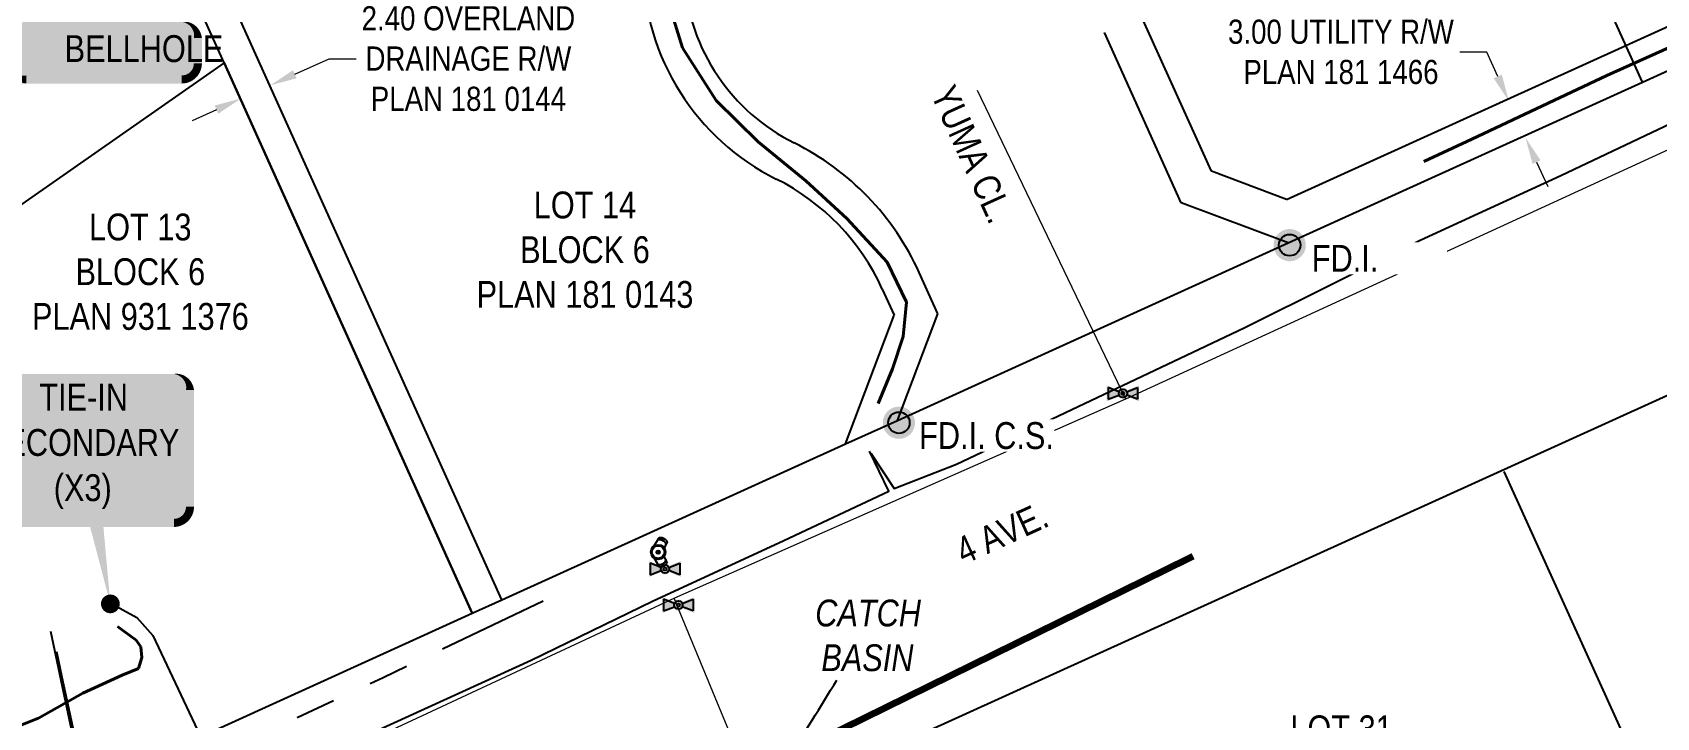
# Model space of a CAD drawing. Extents: x 312545 to 320442, y 5540407 to 5546054.
# Drawn here: x 316063.9 to 316185, y 5541927.7 to 5541978.8 of the extents above; entities that cross this region are included whole.
import ezdxf

# ---------------------------------------------------------------- set-up
doc = ezdxf.new("R2010")
doc.units = 0
doc.header["$LTSCALE"] = 5
doc.header["$PDSIZE"] = 0.5
for name, pattern in [('COOP2', [10, 5, -1, 0, -1, 0, -1, 0, -1, 0, -1]), ('DASHDOT', [25.4, 12.7, -6.35, 0, -6.35]), ('POWERLINE5', [7.8, 2.4, -0.6, 0.6, -0.6, 0.6, -0.6, 2.4])]:
    doc.linetypes.add(name, pattern=pattern)
doc.layers.get('Defpoints').update_dxf_attribs({"color": 9})
doc.layers.add('AS-FMA-T', color=7, linetype='Continuous', true_color=0x00b386)
for name, color, linetype, lineweight in [('AS-GENERAL', 48, 'Continuous', 18), ('AS-RECON EXISTING', 151, 'DASHDOT', 40), ('F-WS-T-1000', 190, 'Continuous', 9)]:
    doc.layers.add(name, color=color, linetype=linetype, lineweight=lineweight)
for name, color, linetype in [('AS-POWER-EXISTING', 72, 'POWERLINE5'), ('AS-SYMBOL-1000', 7, 'Continuous'), ('AS-TELEPHONE', 224, 'foc-TEL'), ('F-RW', 190, 'Continuous'), ('L-MON-1000', 1, 'Continuous'), ('L-ROAD-T-1000', 7, 'Continuous'), ('L-TITLEDB', 4, 'Continuous'), ('L-TITLEDB-T-1000', 4, 'Continuous'), ('P-APEX RECON-LINE LIST-1000', 240, 'Continuous'), ('P-APEX RECON-URBAN', 30, 'COOP2')]:
    doc.layers.add(name, color=color, linetype=linetype)
doc.layers.add('AS-WATER PIPE', color=7, linetype='foc-WATER', lineweight=9, true_color=0x8ac4ff)
doc.styles.add('1.8', font='ARIALN.TTF', dxfattribs={"height": 1.8})
doc.styles.add('175L', font='ARIALN.TTF', dxfattribs={"height": 10})
doc.styles.add('80', font='ARIALN.TTF', dxfattribs={"height": 10})
doc.styles.add('foc-LtypeFont', font='ARIALN.TTF', dxfattribs={"height": 7.35})
doc.linetypes.add('foc-TEL', pattern='A,2,-1,["T",foc-LtypeFont,S=0.2,R=0,X=-0.425,Y=-0.75],-1.24,8', length=12.24)
doc.linetypes.add('foc-WATER', pattern='A,10,-1,["W",foc-LtypeFont,S=0.2,R=0,X=-0.425,Y=-0.75],-2', length=13)
doc.dimstyles.new('Compass 1 000', dxfattribs={"dimtxt": 1.8, "dimasz": 2, "dimexe": 0.2, "dimexo": 0.0625, "dimgap": 0.5, "dimtad": 0, "dimtih": 1, "dimtoh": 1, "dimzin": 0, "dimdsep": 46, "dimtxsty": '1.8', "dimcen": 0.1, "dimse1": 1, "dimse2": 1, "dimclrd": 256, "dimclrt": 256, "dimaunit": 1, "dimadec": 4, "dimazin": 0, "dimtfac": 0.06, "dimtofl": 0, "dimtmove": 0, "dimatfit": 0, "dimfxl": 0.2, "dimtolj": 1, "dimtzin": 0, "dimlwd": -1, "dimarcsym": 0})

# ---------------------------------------------------------------- blocks, each defined once
blk = doc.blocks.new('fdia')
at = {"color": 255, "const_width": 1}
blk.add_lwpolyline([(-0.5, 0, 1), (0.5, 0, 1)], format="xyb", close=True, dxfattribs=at)
blk = doc.blocks.new('Fdiaa')
blk.add_blockref('fdia', (0, 0))
blk = doc.blocks.new('fdib')
at = {"color": 1, "const_width": 1.6}
blk.add_lwpolyline([(-0.4, 0, 1), (0.4, 0, 1)], format="xyb", close=True, dxfattribs=at)
at = {"color": 1}
blk.add_circle((0, 0), 0.8, dxfattribs=at)
blk = doc.blocks.new('Fdibb')
blk.add_blockref('fdib', (0, 0))
blk = doc.blocks.new('fdicc')
for name in ['Fdibb', 'Fdiaa']:
    blk.add_blockref(name, (0, 0))
blk = doc.blocks.new('FDI')
blk.add_blockref('fdicc', (0, 0))
blk = doc.blocks.new('*D435')
at = {"layer": 'Defpoints', "color": 0, "transparency": 16777216}
for p in [(316081.64, 5541974.86), (316083.47, 5541970.8), (316081.27, 5541969.81)]:
    blk.add_point(p, dxfattribs=at)
at = {"layer": 'F-WS-T-1000', "transparency": 16777216}
for p, q in [((316083.47, 5541975.68), (316086.03, 5541976.84)), ((316086.03, 5541976.84), (316088.03, 5541976.84)), ((316077.62, 5541973.04), (316075.8, 5541972.22))]:
    blk.add_line(p, q, dxfattribs=at)
for points in [[(316083.33, 5541975.98), (316083.6, 5541975.38), (316081.64, 5541974.86)], [(316077.48, 5541973.35), (316077.76, 5541972.74), (316079.44, 5541973.87)]]:
    blk.add_solid(points, dxfattribs=at)
at = {"layer": 'F-WS-T-1000', "transparency": 16777216, "insert": (316096.41, 5541976.84), "char_height": 1.8, "attachment_point": 5, "style": '1.8'}
blk.add_mtext('\\A1;2.40 OVERLAND\\PDRAINAGE R/W\\PPLAN 181 0144', dxfattribs=at)
blk = doc.blocks.new('*D437')
at = {"layer": 'Defpoints', "color": 0, "transparency": 16777216}
for p in [(316173.91, 5541973.65), (316174.01, 5541973.69), (316175.16, 5541970.91)]:
    blk.add_point(p, dxfattribs=at)
at = {"layer": 'F-WS-T-1000', "transparency": 16777216}
for p, q in [((316172.36, 5541977.34), (316170.36, 5541977.34)), ((316173.18, 5541975.52), (316172.36, 5541977.34)), ((316176.08, 5541969.13), (316176.91, 5541967.31))]:
    blk.add_line(p, q, dxfattribs=at)
for points in [[(316173.49, 5541975.65), (316172.88, 5541975.38), (316174.01, 5541973.69)], [(316176.38, 5541969.27), (316175.78, 5541969), (316175.25, 5541970.96)]]:
    blk.add_solid(points, dxfattribs=at)
at = {"layer": 'F-WS-T-1000', "transparency": 16777216, "insert": (316161.49, 5541977.34), "char_height": 1.8, "attachment_point": 5, "style": '1.8'}
blk.add_mtext('\\A1;3.00 UTILITY R/W\\PPLAN 181 1466', dxfattribs=at)
blk = doc.blocks.new('VALVE')
h = blk.add_hatch(color=255)
h.dxf.hatch_style = 1
edge = h.paths.add_edge_path()
edge.add_line((-0.33, 0.24), (-1.2, 0.59))
edge.add_line((-1.2, 0.59), (-1.2, -0.59))
edge.add_line((-1.2, -0.59), (-0.33, -0.24))
edge.add_arc((0, 0), 0.411, 215.8775, 324.1225)
edge.add_line((0.33, -0.24), (1.2, -0.59))
edge.add_line((1.2, -0.59), (1.2, 0.59))
edge.add_line((1.2, 0.59), (0.33, 0.24))
edge.add_arc((0, 0), 0.411, 35.8775, 144.1225)
at = {"color": 48}
for p, q in [((-1.1, 0.44), (-1.1, -0.44)), ((-0.29, 0.12), (-1.1, 0.44)), ((0.29, 0.12), (1.1, 0.44)), ((1.1, 0.44), (1.1, -0.44)), ((-1.1, -0.44), (-0.29, -0.12)), ((1.1, -0.44), (0.29, -0.12))]:
    blk.add_line(p, q, dxfattribs=at)
for radius in [0.311, 0.11]:
    blk.add_circle((0, 0), radius, dxfattribs=at)
blk = doc.blocks.new('*U488')
at = {"true_color": 0xffffa8}
h = blk.add_hatch(color=51, dxfattribs=at)
edge = h.paths.add_edge_path()
edge.add_line((-34, -28.5), (34, -28.5))
edge.add_arc((34, -22.5), 6, 270, 360)
edge.add_line((40, -22.5), (40, 21))
edge.add_arc((34, 21), 6, 0, 90)
edge.add_line((34, 27), (-34, 27))
edge.add_arc((-34, 21), 6, 90, 180)
edge.add_line((-40, 21), (-40, -22.5))
edge.add_arc((-34, -22.5), 6, 180, 270)
at = {"color": 240, "flags": 128}
blk.add_lwpolyline([(-34, -28.5, 3, 3, 0), (34, -28.5, 3, 3, 0.414214), (40, -22.5, 3, 3, 0), (40, 21, 3, 0, 0.414214), (34, 27, 0, 0, 0), (-34, 27, 0, 0, 0.414214), (-40, 21, 0, 0, 0), (-40, -22.5, 0, 3, 0.414214)], format="xyseb", close=True, dxfattribs=at)
for points in [[(27.76, 15.05, 0, 10, 0), (0, 0, 5, 5, 0)], [(10.3, -58.68, 0, 10, 0), (0, 0, 5, 5, 0)]]:
    blk.add_lwpolyline(points, format="xyseb", dxfattribs=at)
at = {"color": 4, "style": '80'}
blk.add_attdef('OTHER_001', (-14.7, -5), '', height=10, dxfattribs=at)
blk = doc.blocks.new('RISER')
h = blk.add_hatch(color=255)
h.dxf.hatch_style = 1
edge = h.paths.add_edge_path()
edge.add_arc((0, 0), 0.7, 0, 360)
blk.add_hatch(color=13).paths.add_polyline_path([(0.58, -0.15), (-0.58, -0.15, 0.774597)])
at = {"color": 13}
blk.add_line((-0.58, -0.15), (0.58, -0.15), dxfattribs=at)
blk.add_circle((0, 0), 0.6, dxfattribs=at)
blk = doc.blocks.new('Hydrant')
for points in [[(-2.9, 4.6), (0.4, 10.5), (0.6, 10.7), (0.8, 10.8), (1, 10.9), (1.3, 11), (1.6, 11), (1.9, 11), (2.3, 11), (2.6, 10.9), (2.9, 10.9), (3.3, 10.7), (3.6, 10.6), (4, 10.4), (4.4, 10.2), (4.8, 9.9), (5.2, 9.7), (5.5, 9.4), (5.8, 9.1), (6.1, 8.7), (6.3, 8.4), (6.4, 8.1), (6.5, 7.8), (6.6, 7.6), (6.6, 7.3), (6.5, 7), (4.4, 3.3)], [(-0.5, 8.9), (-0.3, 9.1), (-0.2, 9.2), (0, 9.3), (0.1, 9.3), (0.2, 9.4), (0.4, 9.4), (0.5, 9.4), (0.7, 9.5), (0.8, 9.5), (1, 9.5), (1.1, 9.4), (1.3, 9.4), (1.5, 9.4), (1.6, 9.4), (1.8, 9.3), (2, 9.3), (2.1, 9.2), (2.3, 9.2), (2.5, 9.1), (2.7, 9), (2.9, 8.9), (3.1, 8.9), (3.2, 8.7), (3.4, 8.6), (3.6, 8.5), (3.8, 8.4), (4, 8.3), (4.2, 8.1), (4.4, 8), (4.6, 7.8), (4.7, 7.7), (4.9, 7.5), (5, 7.4), (5.1, 7.2), (5.3, 7), (5.4, 6.9), (5.4, 6.7), (5.5, 6.6), (5.6, 6.4), (5.6, 6.3), (5.7, 6.2), (5.7, 6), (5.7, 5.9), (5.7, 5.7), (5.6, 5.5), (5.6, 5.4)], [(5.6, 5.5), (5.7, 5.8), (5.7, 5.9), (5.8, 6.1), (5.7, 6.3), (5.7, 6.4), (5.7, 6.5), (5.6, 6.7), (5.5, 6.8), (5.5, 7), (5.4, 7.1), (5.2, 7.3), (5.1, 7.4), (5, 7.6), (4.8, 7.8), (4.7, 7.9), (4.5, 8.1), (4.3, 8.2), (4.1, 8.4), (4, 8.5), (3.8, 8.6), (3.6, 8.7), (3.4, 8.9), (3.2, 9), (3, 9.1), (2.8, 9.1), (2.6, 9.2), (2.4, 9.3), (2.2, 9.3), (2.1, 9.4), (1.9, 9.4), (1.7, 9.5), (1.6, 9.5), (1.4, 9.5), (1.3, 9.6), (1.1, 9.6), (0.9, 9.6), (0.8, 9.6), (0.6, 9.6), (0.5, 9.5), (0.3, 9.5), (0.2, 9.5), (0.1, 9.4), (-0.1, 9.4), (-0.2, 9.2), (-0.3, 9.1), (-0.4, 9)], [(-2.9, -4.6), (0.4, -10.5), (0.6, -10.7), (0.8, -10.8), (1, -10.9), (1.3, -11), (1.6, -11), (1.9, -11), (2.3, -11), (2.6, -10.9), (2.9, -10.9), (3.3, -10.7), (3.6, -10.6), (4, -10.4), (4.4, -10.2), (4.8, -9.9), (5.2, -9.7), (5.5, -9.4), (5.8, -9.1), (6.1, -8.7), (6.3, -8.4), (6.4, -8.1), (6.5, -7.8), (6.6, -7.6), (6.6, -7.3), (6.5, -7), (4.4, -3.3)], [(-0.5, -8.9), (-0.3, -9.1), (-0.2, -9.2), (0, -9.3), (0.1, -9.3), (0.2, -9.4), (0.4, -9.4), (0.5, -9.4), (0.7, -9.5), (0.8, -9.5), (1, -9.5), (1.1, -9.4), (1.3, -9.4), (1.5, -9.4), (1.6, -9.4), (1.8, -9.3), (2, -9.3), (2.1, -9.2), (2.3, -9.2), (2.5, -9.1), (2.7, -9), (2.9, -8.9), (3.1, -8.9), (3.2, -8.7), (3.4, -8.6), (3.6, -8.5), (3.8, -8.4), (4, -8.3), (4.2, -8.1), (4.4, -8), (4.6, -7.8), (4.7, -7.7), (4.9, -7.5), (5, -7.4), (5.1, -7.2), (5.3, -7), (5.4, -6.9), (5.4, -6.7), (5.5, -6.6), (5.6, -6.4), (5.6, -6.3), (5.7, -6.2), (5.7, -6), (5.7, -5.9), (5.7, -5.7), (5.6, -5.5), (5.6, -5.4)], [(5.6, -5.5), (5.7, -5.8), (5.7, -5.9), (5.8, -6.1), (5.7, -6.3), (5.7, -6.4), (5.7, -6.5), (5.6, -6.7), (5.5, -6.8), (5.5, -7), (5.4, -7.1), (5.2, -7.3), (5.1, -7.4), (5, -7.6), (4.8, -7.8), (4.7, -7.9), (4.5, -8.1), (4.3, -8.2), (4.1, -8.4), (4, -8.5), (3.8, -8.6), (3.6, -8.7), (3.4, -8.9), (3.2, -9), (3, -9.1), (2.8, -9.1), (2.6, -9.2), (2.4, -9.3), (2.2, -9.3), (2.1, -9.4), (1.9, -9.4), (1.7, -9.5), (1.6, -9.5), (1.4, -9.5), (1.3, -9.6), (1.1, -9.6), (0.9, -9.6), (0.8, -9.6), (0.6, -9.6), (0.5, -9.5), (0.3, -9.5), (0.2, -9.5), (0.1, -9.4), (-0.1, -9.4), (-0.2, -9.2), (-0.3, -9.1), (-0.4, -9)]]:
    blk.add_lwpolyline(points)
for points in [[(-0.2, -1.2), (-0.2, -1.1, -0.174095), (-0.9, -0.7), (-1, -0.7, -0.150437), (-1.2, 0), (-1, -0.2), (-0.9, 0, 0.150437), (-0.8, -0.5), (-0.8, -0.6, 0.168265), (-0.2, -1), (-0.2, -0.9), (0, -1)], [(-0.1, -0.6), (-0.6, -0.1, -0.414213), (-0.6, 0.1), (-0.1, 0.6, -0.414214), (0.1, 0.6), (0.6, 0.1, -0.414213), (0.6, -0.1), (0.1, -0.6, -0.414214)]]:
    blk.add_lwpolyline(points, format="xyb", close=True)
blk.add_lwpolyline([(4.7, -2.9), (4.7, -3, 0.286746), (4.7, 3), (4.7, 2.9)], format="xyb")
for radius in [5.5, 4.7, 1.3, 0.8]:
    blk.add_circle((0, 0), radius)
blk = doc.blocks.new('*U502')
at = {"true_color": 0xffffa8}
h = blk.add_hatch(color=51, dxfattribs=at)
edge = h.paths.add_edge_path()
edge.add_line((-29, -11.5), (29, -11.5))
edge.add_arc((29, -5.5), 6, 270, 360)
edge.add_line((35, -5.5), (35, 4))
edge.add_arc((29, 4), 6, 0, 90)
edge.add_line((29, 10), (-29, 10))
edge.add_arc((-29, 4), 6, 90, 180)
edge.add_line((-35, 4), (-35, -5.5))
edge.add_arc((-29, -5.5), 6, 180, 270)
at = {"color": 240, "flags": 128}
blk.add_lwpolyline([(-29, -11.5, 3, 3, 0), (29, -11.5, 3, 3, 0.414214), (35, -5.5, 3, 3, 0), (35, 4, 3, 0, 0.414214), (29, 10, 0, 0, 0), (-29, 10, 0, 0, 0.414214), (-35, 4, 0, 0, 0), (-35, -5.5, 0, 3, 0.414214)], format="xyseb", close=True, dxfattribs=at)
for points in [[(28.48, 2.47, 0, 10, 0), (0, 0, 5, 5, 0)], [(-46.86, -17.7, 0, 10, 0), (0, 0, 5, 5, 0)]]:
    blk.add_lwpolyline(points, format="xyseb", dxfattribs=at)
at = {"color": 4, "style": '80'}
blk.add_attdef('OTHER_001', (-14.7, -5), '', height=10, dxfattribs=at)

msp = doc.modelspace()

# ---------------------------------------------------------------- linework, layer by layer
at = {"layer": 'AS-POWER-EXISTING', "flags": 128}
for points in [[(316069.972, 5541921.618), (316071.078, 5541922.038), (316073.426, 5541922.797), (316078.665, 5541925.151), (316083.22, 5541927.552), (316090.057, 5541930.732), (316101.979, 5541936.447)], [(316068.868, 5541921.178), (316068.192, 5541922.359), (316067.725, 5541922.953), (316066.92, 5541926.953), (316066.121, 5541930.72), (316065.418, 5541934.05)]]:
    msp.add_lwpolyline(points, dxfattribs=at)
at = {"layer": 'AS-RECON EXISTING', "flags": 128}
msp.add_lwpolyline([(316070.232, 5541934.534), (316071.623, 5541933.521), (316071.986, 5541933.013), (316072.052, 5541932.225), (316071.795, 5541931.408), (316070.598, 5541930.908), (316067.665, 5541929.552), (316064.353, 5541927.698), (316060.499, 5541926.163), (316058.073, 5541924.959), (316053.585, 5541923.087), (316049.267, 5541920.632)], dxfattribs=at)
at = {"layer": 'AS-TELEPHONE', "flags": 128}
for points in [[(316014.082, 5541896.056), (316014.722, 5541896.094), (316020.144, 5541898.052), (316022.793, 5541899.565), (316030.229, 5541902.885), (316038.721, 5541906.625), (316048.677, 5541911.165), (316055.26, 5541914.256), (316057.256, 5541916.428), (316057.855, 5541916.909), (316059.914, 5541912.844), (316071.543, 5541918.985), (316081.865, 5541923.71), (316089.429, 5541926.713), (316101.096, 5541932.019), (316110.146, 5541936.421), (316119.931, 5541940.938), (316127.765, 5541944.613), (316126.322, 5541947.588)], [(316065.252, 5541934.184), (316066.003, 5541930.539), (316066.787, 5541926.896), (316067.538, 5541923.094), (316068.433, 5541921.788), (316068.606, 5541920.709)]]:
    msp.add_lwpolyline(points, dxfattribs=at)
at = {"layer": 'AS-WATER PIPE', "flags": 128}
msp.add_lwpolyline([(316111.725, 5541936.652), (316111.942, 5541936.156), (316139.35, 5541869.952)], dxfattribs=at)
at = {"layer": 'F-RW', "flags": 128}
for points in [[(316098.901, 5541936.503), (316064.616, 5542012.468)], [(316157.44, 5541966.357), (316208.039, 5541989.321)], [(316151.83, 5541968.467), (316146.597, 5541980.026)], [(316157.44, 5541966.357), (316151.83, 5541968.467)], [(316127.279, 5541959.668), (316128.157, 5541957.728)], [(316124.549, 5541948.137), (316128.157, 5541957.728)]]:
    msp.add_lwpolyline(points, dxfattribs=at)
for points in [[(316109.413, 5541983.615, 0.2791721), (316119.377, 5541967.869)], [(316127.279, 5541959.668, 0.1725806), (316119.377, 5541967.869)]]:
    msp.add_lwpolyline(points, format="xyb", dxfattribs=at)
at = {"layer": 'L-TITLEDB', "flags": 128}
for points in [[(316183.984, 5541975.096), (316156.504, 5542035.789)], [(316078.183, 5541976.544), (316069.746, 5541995.256)], [(316078.183, 5541976.544), (316069.746, 5541995.256)], [(316183.984, 5541975.096), (316210.432, 5541987.107)], [(316183.984, 5541975.096), (316210.432, 5541987.107)], [(316149.584, 5541966.1), (316143.861, 5541978.793)], [(316078.183, 5541976.544), (316042.96, 5541951.958)], [(316078.183, 5541976.544), (316096.684, 5541935.513)], [(316096.684, 5541935.513), (316078.183, 5541976.544)], [(316157.556, 5541963.114), (316183.984, 5541975.096)], [(316157.556, 5541963.114), (316183.984, 5541975.096)], [(316157.556, 5541963.114), (316149.584, 5541966.1)], [(316128.413, 5541949.89), (316157.556, 5541963.114)], [(316131.421, 5541957.835), (316130.035, 5541960.907)], [(316128.413, 5541949.89), (316131.421, 5541957.835)], [(316124.549, 5541948.137), (316128.413, 5541949.89)], [(316124.549, 5541948.137), (316128.413, 5541949.89)], [(316098.901, 5541936.503), (316124.549, 5541948.137)], [(316098.901, 5541936.503), (316124.549, 5541948.137)], [(316173.644, 5541946.066), (316186.212, 5541918.356)], [(316096.684, 5541935.513), (316098.901, 5541936.503)], [(316096.684, 5541935.513), (316098.901, 5541936.503)], [(316057.527, 5541917.745), (316096.684, 5541935.513)]]:
    msp.add_lwpolyline(points, dxfattribs=at)
msp.add_lwpolyline([(316112.482, 5541982.731, 0.2617752), (316120.712, 5541970.559)], format="xyb", dxfattribs=at)
at = {"layer": 'P-APEX RECON-URBAN', "flags": 128}
msp.add_lwpolyline([(316069.584, 5541936.345), (316071.685, 5541935.187), (316072.875, 5541933.853), (316083.743, 5541910.811)], dxfattribs=at)

# ---------------------------------------------------------------- block references
at = {"layer": 'AS-SYMBOL-1000', "color": 6, "xscale": 0.9996840038851079, "yscale": 0.9996840038851079, "zscale": 0.9996840038851079}
for p in [(316145.224, 5541951.898), (316111.074, 5541938.812), (316112.074, 5541936.123)]:
    msp.add_blockref('VALVE', p, dxfattribs=at)
at = {"layer": 'AS-SYMBOL-1000'}
for name, p, xscale, yscale, zscale in [('Hydrant', (316110.565, 5541940.071), 0.09996840038851107, 0.09996840038851107, 0.09996840038851107), ('RISER', (316069.706, 5541936.214), 0.9996840038851079, 0.9996840038851079, 0.9996840038851079)]:
    msp.add_blockref(name, p, dxfattribs=dict(at, xscale=xscale, yscale=yscale, zscale=zscale))
at = {"layer": 'L-MON-1000'}
for p in [(316157.669, 5541962.948), (316128.521, 5541949.712)]:
    msp.add_blockref('FDI', p, dxfattribs=at)
at = {"layer": 'P-APEX RECON-LINE LIST-1000', "xscale": 0.2000000000000001, "yscale": 0.2000000000000001, "zscale": 0.2000000000000001}
msp.add_blockref('*U502', (316069.233, 5541977.592), dxfattribs=at).add_auto_attribs({'OTHER_001': 'BELLHOLE'})
at = {"layer": 'P-APEX RECON-LINE LIST-1000'}
ref = msp.add_blockref('*U488', (316067.646, 5541947.949), dxfattribs=dict(at, xscale=0.2000000000000001, yscale=0.2000000000000001, zscale=0.2000000000000001))
ref.add_attrib('OTHER_001', 'TIE-IN', (316064.404, 5541950.612), dxfattribs={"layer": '0', "color": 4, "height": 2, "style": '80'})
ref.add_attrib('OTHER_002', 'SECONDARY', (316060.349, 5541947.243), dxfattribs={"layer": '0', "color": 4, "height": 2, "style": '80'})
ref.add_attrib('OTHER_003', '(X3)', (316065.483, 5541943.875), dxfattribs={"layer": '0', "color": 4, "height": 2, "style": '80'})

# ---------------------------------------------------------------- texts
at = {"layer": 'AS-FMA-T', "insert": (316122.168, 5541936.534), "char_height": 1.99937, "attachment_point": 1, "style": '175L'}
msp.add_mtext_dynamic_manual_height_columns('\\pi0.11365;{\\fArial Narrow|b0|i1|c0|p34;CATCH\\P\\pi0.56712;BASIN}', width=7.97928, gutter_width=10, heights=[0], dxfattribs=at)
at = {"layer": 'L-ROAD-T-1000', "char_height": 1.9989, "attachment_point": 1, "style": '175L', "bg_fill": 3, "box_fill_scale": 1.1, "bg_fill_color": 256, "bg_fill_transparency": 0}
for s, width, insert, rotation in [('YUMA CL.', 10.63752, (316132.668, 5541975.055), 294.39666), ('4 AVE.', 6.952, (316132.539, 5541940.941), 24.38715)]:
    msp.add_mtext_dynamic_manual_height_columns(s, width=width, gutter_width=100, heights=[0], dxfattribs=dict(at, insert=insert, rotation=rotation))
at = {"layer": 'L-TITLEDB-T-1000', "char_height": 1.99937, "attachment_point": 1, "style": '175L'}
for s, heights, insert in [('\\pi4.3579;LOT 14\\P\\pi3.3411;BLOCK 6\\P\\pi0.095918;PLAN 181 0143', [0], (316096.926, 5541966.941)), ('\\pi4.3558;LOT 13\\P\\pi3.3411;BLOCK 6\\P\\pi0.095918;PLAN 931 1376', [0], (316063.764, 5541965.301)), ('\\pi4.5133;LOT 31\\P\\pi3.3343;BLOCK 5\\P\\pi0.095918;PLAN 941 0227', [8.856], (316153.202, 5541927.901))]:
    msp.add_mtext_dynamic_manual_height_columns(s, width=16.07904, gutter_width=100, heights=heights, dxfattribs=dict(at, insert=insert))

# ---------------------------------------------------------------- dimensions: what is measured, and where the dimension line sits
at = {"layer": 'F-WS-T-1000', "color": 2}
dim = msp.add_linear_dim(base=(316081.644, 5541974.858), p1=(316081.273, 5541969.812), p2=(316083.473, 5541970.805), angle=24.29068, text='2.40 OVERLAND\\PDRAINAGE R/W\\PPLAN 181 0144', dimstyle='Compass 1 000', dxfattribs=at)
dim.commit()
dim.dimension.update_dxf_attribs({"geometry": '*D435', "text_midpoint": (316096.411, 5541976.839), "dimtype": 161})
dim = msp.add_aligned_dim(p1=(316175.156, 5541970.911), p2=(316173.913, 5541973.65), distance=-0.109, text='3.00 UTILITY R/W\\PPLAN 181 1466', dimstyle='Compass 1 000', dxfattribs=at)
dim.commit()
dim.dimension.update_dxf_attribs({"geometry": '*D437', "text_midpoint": (316161.486, 5541977.337)})

# ---------------------------------------------------------------- leaders
at = {"layer": 'AS-FMA-T', "path_type": 1}
msp.add_leader([(316120.227, 5541924.588), (316123.886, 5541930.53)], dimstyle='Compass 1 000', override={"dimgap": 0.5, "dimtad": 0}, dxfattribs=at)

# ---------------------------------------------------------------- next in the draw order: linework, layer by layer
at = {"layer": 'AS-GENERAL', "const_width": 0.5, "flags": 128}
msp.add_lwpolyline([(316150.462, 5541939.763), (316120.096, 5541924.827), (316130.182, 5541898.267)], dxfattribs=at)
at = {"layer": 'AS-RECON EXISTING', "flags": 128}
msp.add_lwpolyline([(316126.961, 5541951.154), (316128.043, 5541953.736), (316128.839, 5541956.135), (316129.096, 5541958.708), (316127.646, 5541961.684), (316124.642, 5541964.936), (316121.57, 5541967.749), (316118.034, 5541970.655), (316114.896, 5541973.731), (316112.385, 5541977.644), (316110.787, 5541982.788), (316111.634, 5541987.857), (316113.824, 5541992.961), (316117.391, 5541996.736), (316121.721, 5541999.355), (316126.059, 5542000.496), (316130.792, 5542000.285), (316134.595, 5541998.7), (316138.214, 5541996.515), (316140.749, 5541993.466), (316142.427, 5541990.034), (316143.837, 5541986.155), (316144.855, 5541982.369), (316146.287, 5541977.94), (316148.086, 5541972.747), (316149.667, 5541969.978), (316151.178, 5541967.959), (316152.518, 5541966.891), (316153.963, 5541966.178), (316155.222, 5541965.565), (316156.475, 5541965.364), (316157.524, 5541965.264), (316159.158, 5541965.396), (316159.163, 5541965.49), (316160.431, 5541965.841), (316171.253, 5541970.855), (316181.326, 5541975.593), (316189.69, 5541979.362), (316195.026, 5541981.895), (316201.022, 5541984.324), (316204.785, 5541986.088), (316208.254, 5541988.238), (316209.26, 5541989.413), (316210.206, 5541990.746), (316210.853, 5541992.293), (316211.367, 5541993.843), (316211.175, 5541995.66), (316210.389, 5541997.828), (316208.2, 5542002.738), (316205.936, 5542007.544), (316203.458, 5542012.901), (316200.632, 5542019.282), (316198.172, 5542024.787), (316197.774, 5542026.441), (316197.726, 5542028.179), (316197.995, 5542032.209), (316199.279, 5542036.628), (316203.008, 5542041.695), (316206.281, 5542043.878), (316211.714, 5542046.038), (316216.356, 5542045.862), (316220.959, 5542044.77), (316224.2, 5542042.666), (316226.83, 5542040.094), (316229.059, 5542036.437), (316230.396, 5542032.182), (316230.8, 5542028.421), (316230.885, 5542028.354), (316229.98, 5542024.295), (316228.632, 5542018.032), (316228.891, 5542014.789), (316229.414, 5542012.043), (316229.983, 5542010.152), (316230.735, 5542008.358), (316231.858, 5542005.475)], dxfattribs=at)
at = {"layer": 'AS-TELEPHONE', "flags": 128}
msp.add_lwpolyline([(316126.436, 5541947.456), (316128.176, 5541944.814), (316132.805, 5541946.614), (316154.266, 5541956.784), (316167.396, 5541963.314), (316177.901, 5541968.129), (316187.07, 5541972.486), (316196.708, 5541976.945)], dxfattribs=at)
at = {"layer": 'AS-WATER PIPE', "flags": 128}
for points in [[(315921.712, 5541908.244), (315921.934, 5541901.188), (315922.274, 5541900.449), (315941.781, 5541858.743), (315955.43, 5541865.141), (315955.43, 5541865.101), (315994.387, 5541882.83), (316050.43, 5541908.081), (316111.811, 5541936.674), (316145.437, 5541951.485), (316225.846, 5541988.429), (316362.727, 5542052.792)], [(316145.435, 5541951.48), (316134.385, 5541974.477)]]:
    msp.add_lwpolyline(points, dxfattribs=at)
at = {"layer": 'L-TITLEDB', "flags": 128}
msp.add_lwpolyline([(315936.356, 5541838.651), (316294.604, 5542001.094)], dxfattribs=at)
msp.add_lwpolyline([(316130.035, 5541960.907, 0.1728334), (316120.712, 5541970.559)], format="xyb", dxfattribs=at)

# ---------------------------------------------------------------- next in the draw order: texts
at = {"layer": 'L-MON-1000', "char_height": 2, "attachment_point": 1, "style": '175L', "bg_fill": 3, "box_fill_scale": 1.1, "bg_fill_color": 256, "bg_fill_transparency": 0}
for s, insert in [('FD.I.', (316159.315, 5541962.965)), ('FD.I. C.S.', (316130.027, 5541949.757))]:
    msp.add_mtext_dynamic_manual_height_columns(s, width=9.88085, gutter_width=50, heights=[0], dxfattribs=dict(at, insert=insert))

doc.saveas('drawing.dxf')
